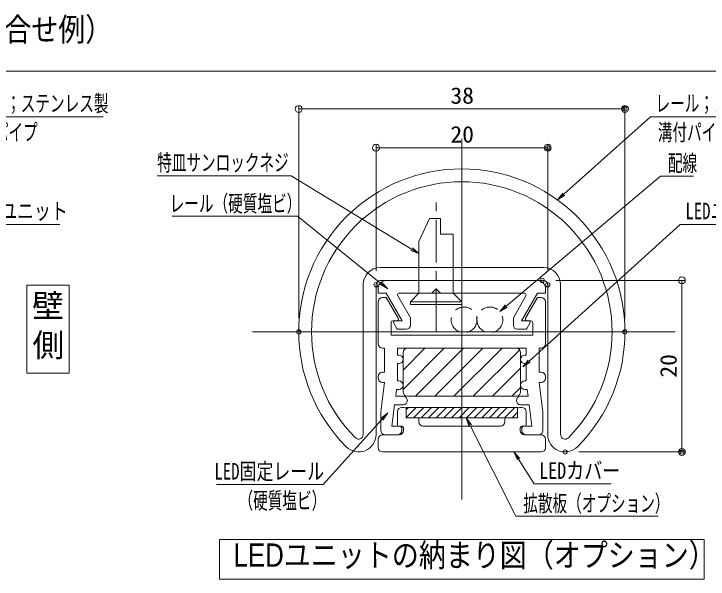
# Model space of a CAD drawing. Units: millimetres, scale not verified, with parts at other scales. Extents: x -1001 to 999, y -692 to 692.
# Drawn here: x 157.9 to 562.3, y -342.3 to -12.8 of the extents above; entities that cross this region are included whole.
import ezdxf
from ezdxf.enums import TextEntityAlignment as Align

# ---------------------------------------------------------------- set-up
doc = ezdxf.new("R2010")
doc.units = ezdxf.units.MM
doc.header["$LTSCALE"] = 5
doc.header["$PDMODE"] = 32
doc.header["$PDSIZE"] = 2.5
for name, pattern in [('CHAIN1', [8, 5, -1, 1, -1]), ('DASHED1', [1.8, 1.2, -0.6]), ('DASHED2', [3, 2, -1])]:
    doc.linetypes.add(name, pattern=pattern)
for name, color, linetype, lineweight in [('0-0_zumenwaku', 6, 'Continuous', 9), ('0-3_sunpou', 1, 'Continuous', 9), ('0-4_0', 6, 'DASHED1', 9), ('0-5_DEFPOINTS', 7, 'Continuous', 9), ('0-6_center', 5, 'Continuous', 9), ('0-7_1', 3, 'Continuous', 9), ('0-B_GRE_SSD', 134, 'DASHED1', 9), ('1-1_3', 2, 'Continuous', 9), ('1-2_10ユーザー', 4, 'Continuous', 9), ('1-5_GRE_M', 4, 'Continuous', 9), ('1-6_naka', 4, 'Continuous', 9)]:
    doc.layers.add(name, color=color, linetype=linetype, lineweight=lineweight)
doc.layers.add('0-1_moji', color=2, linetype='Continuous')
doc.styles.add('ＭＳ ゴシック', font='')
doc.styles.add('ＭＳ Ｐゴシック', font='')
doc.styles.get('ＭＳ ゴシック').set_extended_font_data('MS Gothic')
doc.styles.get('ＭＳ Ｐゴシック').set_extended_font_data('MS PGothic')

# ---------------------------------------------------------------- blocks, each defined once
blk = doc.blocks.new('_ORIGIN')
at = {"layer": '0-4_0', "color": 1, "linetype": 'Continuous'}
blk.add_line((0, 0), (-5, 0), dxfattribs=at)
blk.add_circle((0, 0), 2.5, dxfattribs=at)
blk = doc.blocks.new('MLeader29')
at = {"layer": '0-3_sunpou'}
blk.add_line((126.739, -72.837), (210.012, -72.837), dxfattribs=at)
at = {"layer": '0-3_sunpou', "color": 7}
blk.add_line((70.721, -121.194), (74.453, -117.866), dxfattribs=at)
at = {"layer": '0-3_sunpou'}
blk.add_lwpolyline([(74.453, -117.866), (124.939, -72.837), (126.739, -72.837)], dxfattribs=at)
at = {"layer": '0-3_sunpou', "color": 7}
blk.add_lwpolyline([(75.008, -118.488), (70.721, -121.194), (73.898, -117.244)], dxfattribs=at)
at = {"layer": '0-3_sunpou', "color": 2, "style": 'ＭＳ ゴシック', "width": 0.65}
for s, p in [('レール；ステンレス製', (127.878, -72.687)), ('溝付パイプ', (129.239, -89.515))]:
    blk.add_text(s, height=9.604, dxfattribs=at).set_placement(p, align=Align.BOTTOM_LEFT)
blk = doc.blocks.new('MLeader34')
at = {"layer": '0-3_sunpou'}
blk.add_line((530.496, -72.837), (613.768, -72.837), dxfattribs=at)
at = {"layer": '0-3_sunpou', "color": 7}
blk.add_line((474.478, -121.194), (478.209, -117.866), dxfattribs=at)
at = {"layer": '0-3_sunpou'}
blk.add_lwpolyline([(478.209, -117.866), (528.696, -72.837), (530.496, -72.837)], dxfattribs=at)
at = {"layer": '0-3_sunpou', "color": 7}
blk.add_lwpolyline([(478.764, -118.488), (474.478, -121.194), (477.655, -117.244)], dxfattribs=at)
at = {"layer": '0-3_sunpou', "color": 2, "style": 'ＭＳ ゴシック', "width": 0.65}
for s, p in [('レール；ステンレス製', (531.635, -72.687)), ('溝付パイプ', (532.996, -89.515))]:
    blk.add_text(s, height=9.604, dxfattribs=at).set_placement(p, align=Align.BOTTOM_LEFT)
blk = doc.blocks.new('MLeader35')
at = {"layer": '0-3_sunpou'}
blk.add_line((317.608, -107.194), (241.375, -107.194), dxfattribs=at)
at = {"layer": '0-3_sunpou', "color": 7}
blk.add_line((393.833, -152.55), (389.564, -149.948), dxfattribs=at)
at = {"layer": '0-3_sunpou'}
blk.add_lwpolyline([(389.564, -149.948), (319.408, -107.194), (317.608, -107.194)], dxfattribs=at)
at = {"layer": '0-3_sunpou', "color": 7}
blk.add_lwpolyline([(389.997, -149.236), (393.833, -152.55), (389.13, -150.659)], dxfattribs=at)
at = {"layer": '0-3_sunpou', "color": 2, "style": 'ＭＳ ゴシック', "width": 0.65}
blk.add_text('特皿サンロックネジ', height=9.604, dxfattribs=at).set_placement((241.375, -107.172), align=Align.BOTTOM_LEFT)
blk = doc.blocks.new('MLeader36')
at = {"layer": '0-3_sunpou'}
blk.add_line((536.383, -107.441), (553.836, -107.441), dxfattribs=at)
at = {"layer": '0-3_sunpou', "color": 7}
blk.add_line((440.883, -186.368), (444.707, -183.147), dxfattribs=at)
at = {"layer": '0-3_sunpou'}
blk.add_lwpolyline([(444.707, -183.147), (534.583, -107.441), (536.383, -107.441)], dxfattribs=at)
at = {"layer": '0-3_sunpou', "color": 7}
blk.add_lwpolyline([(445.244, -183.784), (440.883, -186.368), (444.171, -182.51)], dxfattribs=at)
at = {"layer": '0-3_sunpou', "color": 2, "style": 'ＭＳ ゴシック', "width": 0.65}
blk.add_text('配線', height=9.604, dxfattribs=at).set_placement((538.883, -107.504), align=Align.BOTTOM_LEFT)
blk = doc.blocks.new('MLeader37')
at = {"layer": '0-3_sunpou', "color": 7}
blk.add_line((449.191, -268.192), (451.868, -272.415), dxfattribs=at)
at = {"layer": '0-3_sunpou'}
blk.add_line((462.743, -286.73), (505.719, -286.73), dxfattribs=at)
at = {"layer": '0-3_sunpou', "color": 7}
blk.add_lwpolyline([(451.164, -272.861), (449.191, -268.192), (452.572, -271.969)], dxfattribs=at)
at = {"layer": '0-3_sunpou'}
blk.add_lwpolyline([(451.868, -272.415), (460.943, -286.73), (462.743, -286.73)], dxfattribs=at)
at = {"layer": '0-3_sunpou', "color": 2, "style": 'ＭＳ ゴシック', "width": 0.8}
blk.add_text('LEDカバー', height=9.621, dxfattribs=at).set_placement((463.909, -286.741), align=Align.BOTTOM_LEFT)
blk = doc.blocks.new('MLeader38')
at = {"layer": '0-3_sunpou', "color": 7}
blk.add_line((421.382, -248.192), (423.632, -252.657), dxfattribs=at)
at = {"layer": '0-3_sunpou'}
blk.add_line((452.104, -305.58), (533.19, -305.58), dxfattribs=at)
at = {"layer": '0-3_sunpou', "color": 7}
blk.add_lwpolyline([(422.888, -253.032), (421.382, -248.192), (424.376, -252.282)], dxfattribs=at)
at = {"layer": '0-3_sunpou'}
blk.add_lwpolyline([(423.632, -252.657), (450.304, -305.58), (452.104, -305.58)], dxfattribs=at)
at = {"layer": '0-3_sunpou', "color": 2, "style": 'ＭＳ ゴシック', "width": 0.65}
blk.add_text('拡散板（オプション）', height=9.604, dxfattribs=at).set_placement((454.604, -305.831), align=Align.BOTTOM_LEFT)
blk = doc.blocks.new('MLeader40')
at = {"layer": '0-3_sunpou', "color": 7}
blk.add_line((375.631, -245.449), (372.282, -249.162), dxfattribs=at)
at = {"layer": '0-3_sunpou'}
blk.add_line((336.261, -287.097), (275.991, -287.097), dxfattribs=at)
at = {"layer": '0-3_sunpou', "color": 7}
blk.add_lwpolyline([(371.663, -248.604), (375.631, -245.449), (372.9, -249.72)], dxfattribs=at)
at = {"layer": '0-3_sunpou'}
blk.add_lwpolyline([(372.282, -249.162), (338.061, -287.097), (336.261, -287.097)], dxfattribs=at)
at = {"layer": '0-3_sunpou', "color": 2, "style": 'ＭＳ ゴシック'}
for s, height, width, p in [('LED固定レール', 9.621, 0.75, (274.658, -287.129)), ('（硬質塩ビ）', 9.604, 0.65, (288.775, -304.196))]:
    blk.add_text(s, height=height, dxfattribs=dict(at, width=width)).set_placement(p, align=Align.BOTTOM_LEFT)
blk = doc.blocks.new('MLeader41')
at = {"layer": '0-3_sunpou'}
blk.add_line((321.368, -130.801), (250.042, -130.801), dxfattribs=at)
at = {"layer": '0-3_sunpou', "color": 7}
blk.add_line((375.631, -173.102), (371.738, -169.964), dxfattribs=at)
at = {"layer": '0-3_sunpou'}
blk.add_lwpolyline([(371.738, -169.964), (323.168, -130.801), (321.368, -130.801)], dxfattribs=at)
at = {"layer": '0-3_sunpou', "color": 7}
blk.add_lwpolyline([(372.261, -169.315), (375.631, -173.102), (371.215, -170.612)], dxfattribs=at)
at = {"layer": '0-3_sunpou', "color": 2, "style": 'ＭＳ ゴシック', "width": 0.65}
blk.add_text('レール（硬質塩ビ）', height=9.604, dxfattribs=at).set_placement((248.681, -131.052), align=Align.BOTTOM_LEFT)
blk = doc.blocks.new('MLeader47')
at = {"layer": '0-3_sunpou'}
blk.add_line((134.146, -135.567), (184.739, -135.567), dxfattribs=at)
at = {"layer": '0-3_sunpou', "color": 7}
blk.add_line((40.612, -218.553), (44.32, -215.199), dxfattribs=at)
at = {"layer": '0-3_sunpou'}
blk.add_lwpolyline([(44.32, -215.199), (132.346, -135.567), (134.146, -135.567)], dxfattribs=at)
at = {"layer": '0-3_sunpou', "color": 7}
blk.add_lwpolyline([(44.879, -215.817), (40.612, -218.553), (43.761, -214.581)], dxfattribs=at)
at = {"layer": '0-3_sunpou', "color": 2, "style": 'ＭＳ ゴシック', "width": 0.75}
blk.add_text('LEDユニット', height=9.604, dxfattribs=at).set_placement((135.312, -135.418), align=Align.BOTTOM_LEFT)
blk = doc.blocks.new('MLeader48')
at = {"layer": '0-3_sunpou'}
blk.add_line((547.824, -135.567), (598.417, -135.567), dxfattribs=at)
at = {"layer": '0-3_sunpou', "color": 7}
blk.add_line((454.29, -218.553), (457.998, -215.199), dxfattribs=at)
at = {"layer": '0-3_sunpou'}
blk.add_lwpolyline([(457.998, -215.199), (546.024, -135.567), (547.824, -135.567)], dxfattribs=at)
at = {"layer": '0-3_sunpou', "color": 7}
blk.add_lwpolyline([(458.557, -215.817), (454.29, -218.553), (457.439, -214.581)], dxfattribs=at)
at = {"layer": '0-3_sunpou', "color": 2, "style": 'ＭＳ ゴシック', "width": 0.75}
blk.add_text('LEDユニット', height=9.604, dxfattribs=at).set_placement((548.99, -135.418), align=Align.BOTTOM_LEFT)

msp = doc.modelspace()

# ---------------------------------------------------------------- linework, layer by layer
at = {"layer": '0-0_zumenwaku'}
msp.add_line((-177.842, -46.309), (644.158, -46.309), dxfattribs=at)
at = {"layer": '0-3_sunpou'}
for p, q in [((323.833, -190.192), (323.833, -66.266)), ((327.833, -68.266), (509.833, -68.266)), ((513.833, -190.192), (513.833, -66.266)), ((368.833, -162.692), (368.833, -88.863)), ((468.833, -162.692), (468.833, -88.863)), ((372.833, -90.863), (464.833, -90.863)), ((473.621, -168.192), (548.974, -168.192)), ((546.974, -172.192), (546.974, -264.192)), ((486.98, -268.192), (548.974, -268.192))]:
    msp.add_line(p, q, dxfattribs=at)
at = {"layer": '0-4_0', "color": 5, "linetype": 'CHAIN1'}
msp.add_line((403.833, -197.846), (403.833, -121.613), dxfattribs=at)
at = {"layer": '0-4_0', "linetype": 'Continuous'}
for p, q in [((400.081, -132.192), (393.833, -145.578)), ((400.081, -132.192), (406.363, -132.192)), ((406.363, -132.192), (406.363, -141.286)), ((406.363, -141.286), (413.833, -141.286)), ((413.833, -175.692), (413.833, -141.286)), ((393.833, -175.692), (393.833, -145.578)), ((393.833, -175.692), (388.833, -180.692)), ((413.833, -175.692), (393.833, -175.692)), ((413.833, -175.692), (418.833, -180.692)), ((388.833, -182.192), (388.833, -180.692)), ((418.833, -180.692), (388.833, -180.692)), ((418.833, -182.192), (418.833, -180.692)), ((418.833, -182.192), (388.833, -182.192))]:
    msp.add_line(p, q, dxfattribs=at)
at = {"layer": '0-4_0', "color": 7, "linetype": 'Continuous'}
for p, q in [((384.583, -220.465), (397.356, -207.692)), ((384.583, -231.69), (408.581, -207.692)), ((384.583, -233.192), (384.583, -210.192)), ((384.583, -210.192), (384.583, -233.192)), ((384.988, -208.835), (385.726, -208.097)), ((387.083, -207.692), (450.583, -207.692)), ((387.083, -207.692), (450.583, -207.692)), ((391.806, -235.692), (419.806, -207.692)), ((403.032, -235.692), (431.032, -207.692)), ((414.257, -235.692), (442.257, -207.692)), ((425.482, -235.692), (452.531, -208.644)), ((453.083, -210.192), (453.083, -233.192)), ((453.083, -210.192), (453.083, -233.192)), ((436.708, -235.692), (453.083, -219.317)), ((447.933, -235.692), (453.083, -230.542)), ((450.583, -235.692), (387.083, -235.692)), ((450.583, -235.692), (387.083, -235.692))]:
    msp.add_line(p, q, dxfattribs=at)
at = {"layer": '0-4_0', "color": 4, "linetype": 'Continuous'}
msp.add_line((441.33, -253.192), (396.337, -253.192), dxfattribs=at)
at = {"layer": '0-4_0', "color": 7, "linetype": 'Continuous'}
for centre, start, end in [((387.083, -210.192), 90, 180), ((387.083, -210.192), 90, 180), ((450.583, -210.192), 0, 90), ((450.583, -210.192), 0, 90), ((387.083, -233.192), 180, 270), ((387.083, -233.192), 180, 270), ((450.583, -233.192), 270, 0), ((450.583, -233.192), 270, 0)]:
    msp.add_arc(centre, 2.5, start, end, dxfattribs=at)
at = {"layer": '0-5_DEFPOINTS'}
for p in [(513.833, -68.266), (468.833, -90.863), (368.833, -170.692), (465.621, -168.192), (468.833, -170.692), (323.833, -198.192), (513.833, -198.192), (478.98, -268.192), (546.974, -268.192)]:
    msp.add_point(p, dxfattribs=at)
at = {"layer": '0-6_center'}
for p, q in [((418.833, -85.767), (418.833, -295.803)), ((296.872, -198.192), (542.986, -198.192))]:
    msp.add_line(p, q, dxfattribs=at)
at = {"layer": '0-7_1'}
for p, q in [((371.333, -160.692), (466.333, -160.692)), ((371.333, -168.192), (466.333, -168.192)), ((361.333, -170.692), (361.333, -258.045)), ((368.833, -170.692), (368.833, -258.045)), ((468.833, -170.692), (468.833, -258.045)), ((476.333, -170.692), (476.333, -258.045))]:
    msp.add_line(p, q, dxfattribs=at)
for centre, radius, start, end in [((418.833, -198.192), 95, 315.14031, 224.85969), ((418.833, -198.192), 87.5, 315.14031, 224.85969), ((371.333, -170.692), 10, 90, 180), ((466.333, -170.692), 10, 0, 90), ((371.333, -170.692), 2.5, 90, 180), ((466.333, -170.692), 2.5, 360, 90), ((358.686, -258.045), 10.147, 224.85969, 0), ((358.686, -258.045), 2.647, 224.85969, 0), ((478.98, -258.045), 10.147, 180, 315.14031), ((478.98, -258.045), 2.647, 180, 315.14031)]:
    msp.add_arc(centre, radius, start, end, dxfattribs=at)
at = {"layer": '0-B_GRE_SSD', "color": 7, "linetype": 'DASHED2'}
for centre in [(420.15, -191.204), (435.15, -191.204)]:
    msp.add_circle(centre, 7.5, dxfattribs=at)
at = {"layer": '1-1_3'}
for points in [[(165.463, -170.877), (190.201, -170.877), (190.201, -222.194), (165.463, -222.194)], [(277.706, -319.133), (559.961, -319.133), (559.961, -342.294), (277.706, -342.294)]]:
    msp.add_lwpolyline(points, close=True, dxfattribs=at)
at = {"layer": '1-2_10ユーザー'}
for p, q in [((386.333, -243.684), (387.825, -242.192)), ((386.333, -248.103), (392.245, -242.192)), ((390.664, -248.192), (396.664, -242.192)), ((395.083, -248.192), (401.083, -242.192)), ((399.503, -248.192), (405.503, -242.192)), ((403.922, -248.192), (409.922, -242.192)), ((408.342, -248.192), (414.342, -242.192)), ((412.761, -248.192), (418.761, -242.192)), ((417.18, -248.192), (423.18, -242.192)), ((421.6, -248.192), (427.6, -242.192)), ((426.019, -248.192), (432.019, -242.192)), ((430.439, -248.192), (436.439, -242.192)), ((434.858, -248.192), (440.858, -242.192)), ((439.278, -248.192), (445.278, -242.192)), ((443.697, -248.192), (449.697, -242.192)), ((448.116, -248.192), (451.333, -244.975))]:
    msp.add_line(p, q, dxfattribs=at)
for points in [[(451.333, -248.192), (451.333, -242.192), (386.333, -242.192), (386.333, -248.192)], [(386.333, -248.192), (386.333, -242.192), (451.333, -242.192), (451.333, -248.192)]]:
    msp.add_lwpolyline(points, close=True, dxfattribs=at)
at = {"layer": '1-5_GRE_M'}
for p, q in [((383.833, -242.192), (385.333, -242.192)), ((452.333, -242.192), (453.833, -242.192)), ((381.333, -244.692), (381.333, -252.192)), ((386.333, -243.192), (386.333, -248.192)), ((451.333, -243.192), (451.333, -248.192)), ((456.333, -244.692), (456.333, -252.192)), ((386.333, -248.192), (392.837, -248.192)), ((393.837, -249.192), (393.837, -250.692)), ((443.83, -249.192), (443.83, -250.692)), ((451.333, -248.192), (444.83, -248.192)), ((382.333, -253.192), (382.833, -253.192)), ((382.333, -253.192), (383.833, -253.192)), ((384.833, -254.192), (384.833, -255.692)), ((396.337, -253.192), (441.33, -253.192)), ((452.833, -254.192), (452.833, -255.692)), ((455.333, -253.192), (453.833, -253.192)), ((455.333, -253.192), (454.833, -253.192)), ((382.333, -258.192), (372.583, -258.192)), ((382.333, -258.192), (374.274, -258.192)), ((455.333, -258.192), (463.393, -258.192)), ((455.333, -258.192), (465.083, -258.192)), ((370.083, -260.692), (370.083, -265.692)), ((467.583, -260.692), (467.583, -265.692)), ((372.583, -268.192), (465.083, -268.192))]:
    msp.add_line(p, q, dxfattribs=at)
for centre, radius, start, end in [((383.833, -244.692), 2.5, 90, 180), ((385.333, -243.192), 1, 0, 90), ((452.333, -243.192), 1, 90, 180), ((453.833, -244.692), 2.5, 0, 90), ((392.837, -249.192), 1, 0, 90), ((396.337, -250.692), 2.5, 180, 270), ((441.33, -250.692), 2.5, 270, 0), ((444.83, -249.192), 1, 90, 180), ((382.333, -252.192), 1, 180, 270), ((383.833, -254.192), 1, 0, 90), ((453.833, -254.192), 1, 90, 180), ((455.333, -252.192), 1, 270, 0), ((372.583, -260.692), 2.5, 90, 180), ((382.333, -255.692), 2.5, 270, 0), ((455.333, -255.692), 2.5, 180, 270), ((465.083, -260.692), 2.5, 0, 90), ((372.583, -265.692), 2.5, 180, 270), ((465.083, -265.692), 2.5, 270, 0)]:
    msp.add_arc(centre, radius, start, end, dxfattribs=at)
at = {"layer": '1-6_naka'}
for p, q in [((375.083, -168.192), (462.583, -168.192)), ((370.083, -173.192), (370.083, -175.692)), ((403.833, -173.192), (401.333, -175.692)), ((403.833, -173.192), (406.333, -175.692)), ((467.583, -173.192), (467.583, -175.692)), ((370.083, -175.692), (374.833, -175.692)), ((374.833, -175.692), (384.071, -191.692)), ((381.473, -177.192), (388.833, -189.941)), ((382.339, -175.692), (401.429, -175.692)), ((406.333, -175.692), (455.334, -175.692)), ((456.194, -177.192), (448.833, -189.941)), ((462.833, -175.692), (453.596, -191.692)), ((467.583, -175.692), (462.833, -175.692)), ((370.083, -180.692), (370.083, -205.192)), ((372.583, -178.192), (374.789, -178.192)), ((374.789, -178.192), (381.717, -190.192)), ((462.878, -178.192), (455.949, -190.192)), ((465.083, -178.192), (462.878, -178.192)), ((467.583, -180.692), (467.583, -205.192)), ((388.833, -189.941), (388.833, -194.192)), ((448.833, -189.941), (448.833, -194.192)), ((377.583, -192.692), (377.583, -200.192)), ((378.583, -191.692), (380.851, -191.692)), ((379.199, -193.192), (380.931, -196.192)), ((380.065, -191.692), (384.071, -191.692)), ((457.605, -191.692), (453.596, -191.692)), ((458.467, -193.192), (456.735, -196.192)), ((459.083, -191.692), (456.815, -191.692)), ((460.083, -192.692), (460.083, -200.192)), ((381.797, -196.692), (386.333, -196.692)), ((455.869, -196.692), (451.333, -196.692)), ((372.583, -207.692), (373.833, -207.692)), ((373.833, -207.692), (373.833, -221.692)), ((381.333, -207.692), (456.333, -207.692)), ((381.333, -207.692), (381.333, -211.692)), ((456.333, -207.692), (456.333, -211.692)), ((463.833, -207.692), (465.083, -207.692)), ((463.833, -207.692), (463.833, -221.692)), ((381.333, -211.692), (382.083, -211.692)), ((384.583, -214.192), (384.633, -214.192)), ((453.083, -214.192), (453.133, -214.192)), ((455.583, -211.692), (456.333, -211.692)), ((381.333, -216.692), (381.333, -226.692)), ((381.333, -216.692), (382.083, -216.692)), ((455.583, -216.692), (456.333, -216.692)), ((456.333, -216.692), (456.333, -226.692)), ((373.833, -221.692), (372.583, -221.692)), ((463.833, -221.692), (465.083, -221.692)), ((370.083, -224.192), (370.083, -225.192)), ((467.583, -224.192), (467.583, -225.192)), ((373.739, -227.692), (371.583, -244.79)), ((373.739, -227.692), (372.583, -227.692)), ((381.333, -226.692), (382.083, -226.692)), ((384.583, -229.192), (384.633, -229.192)), ((453.083, -229.192), (453.133, -229.192)), ((455.583, -226.692), (456.333, -226.692)), ((463.928, -227.692), (465.083, -227.692)), ((380.794, -231.692), (380.29, -235.692)), ((380.794, -231.692), (382.083, -231.692)), ((455.583, -231.692), (456.873, -231.692)), ((456.873, -231.692), (457.377, -235.692)), ((384.583, -235.692), (380.29, -235.692)), ((453.083, -235.692), (457.377, -235.692)), ((379.659, -240.692), (378.083, -253.192)), ((384.583, -240.692), (379.659, -240.692)), ((453.083, -240.692), (458.007, -240.692)), ((458.007, -240.692), (459.583, -253.192)), ((371.583, -244.79), (371.583, -255.692)), ((378.083, -253.192), (382.833, -253.192)), ((383.833, -254.173), (383.833, -255.713)), ((453.833, -254.192), (453.833, -255.692)), ((459.583, -253.192), (454.82, -253.192)), ((381.333, -258.192), (374.083, -258.192)), ((456.333, -258.192), (463.583, -258.192))]:
    msp.add_line(p, q, dxfattribs=at)
for points in [[(377.583, -200.192), (418.833, -200.192), (460.083, -200.192)], [(463.928, -227.692), (466.083, -244.79), (466.083, -255.692)]]:
    msp.add_lwpolyline(points, dxfattribs=at)
for centre, radius, start, end in [((375.083, -173.192), 5, 90, 180), ((462.583, -173.192), 5, 0, 90), ((382.339, -176.692), 1, 90, 210), ((455.328, -176.692), 1, 330, 90), ((372.583, -180.692), 2.5, 90, 180), ((465.083, -180.692), 2.5, 0, 90), ((378.583, -192.692), 1, 90, 180), ((380.065, -192.692), 1, 90, 210), ((380.851, -190.692), 1, 270, 30), ((456.815, -190.692), 1, 150, 270), ((457.601, -192.692), 1, 330, 90), ((459.083, -192.692), 1, 0, 90), ((381.797, -195.692), 1, 210, 270), ((386.333, -194.192), 2.5, 270, 0), ((451.333, -194.192), 2.5, 180, 270), ((455.869, -195.692), 1, 270, 330), ((372.583, -205.192), 2.5, 180, 270), ((465.083, -205.192), 2.5, 270, 0), ((382.083, -214.192), 2.5, 0, 90), ((382.083, -214.192), 2.5, 270, 0), ((455.583, -214.192), 2.5, 90, 180), ((455.583, -214.192), 2.5, 180, 270), ((372.583, -224.192), 2.5, 90, 180), ((465.083, -224.192), 2.5, 0, 90), ((372.583, -225.192), 2.5, 180, 270), ((465.083, -225.192), 2.5, 270, 0), ((382.083, -229.192), 2.5, 0, 90), ((382.083, -229.192), 2.5, 270, 0), ((455.583, -229.192), 2.5, 90, 180), ((455.583, -229.192), 2.5, 180, 270), ((384.583, -238.192), 2.5, 270, 90), ((453.083, -238.192), 2.5, 90, 270), ((382.833, -254.192), 1, 0, 90), ((454.833, -254.192), 1, 90, 180), ((374.083, -255.692), 2.5, 180, 270), ((381.333, -255.692), 2.5, 270, 0), ((456.333, -255.692), 2.5, 180, 270), ((463.583, -255.692), 2.5, 270, 0)]:
    msp.add_arc(centre, radius, start, end, dxfattribs=at)

# ---------------------------------------------------------------- block references
at = {"layer": '0-3_sunpou'}
for name in ['MLeader29', 'MLeader34', 'MLeader35', 'MLeader36', 'MLeader41', 'MLeader47', 'MLeader48', 'MLeader40', 'MLeader38', 'MLeader37']:
    msp.add_blockref(name, (0, 0), dxfattribs=at)
at = {"layer": '0-3_sunpou', "xscale": 0.8, "yscale": 0.8}
for p, rotation in [((323.833, -68.266), 180), ((368.833, -90.863), 180), ((546.974, -168.192), 90), ((546.974, -268.192), 270)]:
    msp.add_blockref('_ORIGIN', p, dxfattribs=dict(at, rotation=rotation))
for p in [(513.833, -68.266), (468.833, -90.863)]:
    msp.add_blockref('_ORIGIN', p, dxfattribs=at)

# ---------------------------------------------------------------- texts
at = {"layer": '0-1_moji', "style": 'ＭＳ Ｐゴシック', "width": 0.85}
for s, p in [('笠木部分拡大断面詳細図（ＬＥＤユニット組合せ例）\u3000\u3000', (-162.078, -32.74)), ('LEDユニットの納まり図（オプション）', (285.822, -339.141))]:
    msp.add_text(s, height=13.56, dxfattribs=at).set_placement(p, align=Align.BOTTOM_LEFT)
at = {"layer": '0-1_moji', "style": 'ＭＳ Ｐゴシック'}
for s, p in [('壁', (168.548, -193.797)), ('側', (168.761, -216.755))]:
    msp.add_text(s, height=13.56, dxfattribs=at).set_placement(p, align=Align.BOTTOM_LEFT)
at = {"layer": '0-3_sunpou', "color": 2, "style": 'ＭＳ ゴシック', "width": 1.05}
for s, p in [('38', (412.167, -68.117)), ('20', (412.167, -90.713))]:
    msp.add_text(s, height=9.604, dxfattribs=at).set_placement(p, align=Align.BOTTOM_LEFT)
msp.add_text('20', height=9.604, rotation=90, dxfattribs=at).set_placement((546.824, -224.859), align=Align.BOTTOM_LEFT)

doc.saveas('drawing.dxf')
